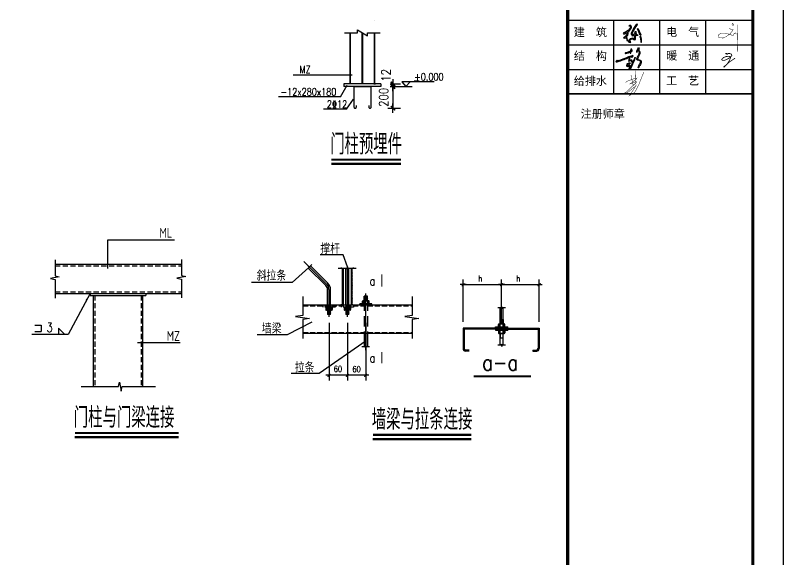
# Model space of a CAD drawing. Extents: x 69728788 to 150676229, y 15322671 to 43663798.
# Drawn here: x 75225913 to 75275784, y 20090026 to 20125385 of the extents above; entities that cross this region are included whole.
import ezdxf
from ezdxf.enums import TextEntityAlignment as Align

# ---------------------------------------------------------------- set-up
doc = ezdxf.new("R2010")
doc.units = 0
doc.header["$LTSCALE"] = 1000
doc.header["$MEASUREMENT"] = 0
for name, pattern in [('ACAD_ISO03W100', [30, 12, -18]), ('DASH', [0.35, 0.25, -0.1]), ('DASHDOT', [25.4, 12.7, -6.35, 0, -6.35]), ('DASHED', [0.75, 0.5, -0.25]), ('HIDDEN', [0.375, 0.25, -0.125])]:
    doc.linetypes.add(name, pattern=pattern)
doc.layers.get('0').update_dxf_attribs({"linetype": 'CONTINUOUS'})
doc.layers.get('DEFPOINTS').update_dxf_attribs({"linetype": 'CONTINUOUS'})
for name, color, linetype in [('03', 3, 'CONTINUOUS'), ('5图框', 7, 'CONTINUOUS'), ('AXIS', 3, 'CONTINUOUS'), ('DHX', 1, 'DASHDOT'), ('DIM', 3, 'CONTINUOUS'), ('L3', 3, 'CONTINUOUS'), ('OTHER', 7, 'CONTINUOUS'), ('PUB_DIM', 3, 'CONTINUOUS'), ('PUB_TEXT', 7, 'CONTINUOUS'), ('PUB_TITLE', 4, 'CONTINUOUS'), ('XUX', 3, 'DASHED'), ('一般文字', 6, 'CONTINUOUS'), ('卫浴', 7, 'CONTINUOUS'), ('图框', 253, 'CONTINUOUS'), ('线线', 150, 'CONTINUOUS')]:
    doc.layers.add(name, color=color, linetype=linetype)
doc.layers.add('图文说明基线', color=251, linetype='CONTINUOUS', lineweight=50)
doc.layers.add('系杆支撑', color=2, linetype='CONTINUOUS', lineweight=25)
doc.styles.add('_TXT', font='SIMPLEX.shx', dxfattribs={"width": 0.6})
doc.styles.add('DIM_FONT', font='SIMPLEX.shx', dxfattribs={"width": 0.8})
doc.styles.add('hztxt', font='romand_pkpm', dxfattribs={"bigfont": 'hztxt'})
doc.styles.add('ROMANS', font='romans.shx', dxfattribs={"width": 0.75, "height": 300, "bigfont": 'hztxt.shx'})
doc.styles.add('STYLE-黑体', font='simhei.ttf')
doc.styles.add('TSSD_Rein', font='atssdeng.shx', dxfattribs={"width": 0.7, "bigfont": 'atssdchn.shx'})
doc.styles.add('黑体', font='simhei.ttf', dxfattribs={"width": 0.6, "height": 4.3})
doc.dimstyles.new('DIMN$0', dxfattribs={"dimtxt": 300, "dimasz": 1, "dimexe": 250, "dimexo": 300, "dimgap": 150, "dimtad": 1, "dimdec": 0, "dimdsep": 46, "dimtxsty": 'DIM_FONT', "dimblk": '_DIMX', "dimcen": 2.5, "dimclrt": 7, "dimadec": 0, "dimazin": 0, "dimtfac": 1, "dimtdec": 0, "dimtix": 1, "dimtmove": 2, "dimatfit": 3, "dimldrblk": '_DIMX', "dimfxl": 1, "dimtolj": 1, "dimtzin": 0, "dimarcsym": 0})

# ---------------------------------------------------------------- blocks, each defined once
blk = doc.blocks.new('hui')
h = blk.add_hatch(color=256)
h.paths.add_polyline_path([(74395639, 22003696), (74395663, 22003679), (74395667, 22003630), (74395675, 22003538), (74395687, 22003513), (74395703, 22003522), (74395703, 22003553), (74395696, 22003618), (74395688, 22003678), (74395662, 22003699)])
h.paths.add_polyline_path([(74395556, 22003939), (74395591, 22003901), (74395638, 22003785), (74395686, 22003751), (74395675, 22003783), (74395650, 22003831), (74395625, 22003897), (74395602, 22003937), (74395573, 22003948)])
h.paths.add_polyline_path([(74395481, 22003829), (74395498, 22003834), (74395508, 22003812), (74395496, 22003801), (74395481, 22003804), (74395470, 22003788), (74395467, 22003777), (74395453, 22003764), (74395397, 22003741), (74395385, 22003735), (74395395, 22003724), (74395454, 22003735), (74395468, 22003732), (74395468, 22003710), (74395471, 22003632), (74395470, 22003616), (74395452, 22003634), (74395414, 22003649), (74395372, 22003644), (74395333, 22003630), (74395301, 22003600), (74395279, 22003568), (74395280, 22003545), (74395289, 22003520), (74395302, 22003520), (74395342, 22003514), (74395353, 22003535), (74395328, 22003535), (74395308, 22003543), (74395317, 22003574), (74395341, 22003607), (74395370, 22003626), (74395394, 22003629), (74395418, 22003630), (74395450, 22003612), (74395478, 22003596), (74395504, 22003607), (74395502, 22003629), (74395499, 22003699), (74395501, 22003735), (74395520, 22003744), (74395550, 22003738), (74395589, 22003750), (74395562, 22003760), (74395509, 22003762), (74395531, 22003787), (74395540, 22003818), (74395527, 22003851), (74395492, 22003859), (74395470, 22003849)])
h.paths.add_polyline_path([(74395563, 22004107), (74395522, 22004092), (74395462, 22003999), (74395380, 22003855), (74395359, 22003800), (74395361, 22003774), (74395398, 22003789), (74395416, 22003797), (74395406, 22003819), (74395405, 22003832), (74395516, 22004022), (74395555, 22004073), (74395569, 22004090)])
h.paths.add_polyline_path([(74395290, 22004049), (74395332, 22004041), (74395351, 22004021), (74395338, 22003992), (74395289, 22003924), (74395266, 22003894), (74395216, 22003866), (74395145, 22003832), (74395105, 22003816), (74395115, 22003796), (74395144, 22003796), (74395198, 22003823), (74395234, 22003823), (74395245, 22003810), (74395216, 22003757), (74395173, 22003698), (74395119, 22003663), (74395131, 22003645), (74395186, 22003664), (74395213, 22003652), (74395226, 22003593), (74395232, 22003560), (74395248, 22003564), (74395242, 22003584), (74395237, 22003640), (74395219, 22003670), (74395205, 22003683), (74395250, 22003752), (74395263, 22003791), (74395260, 22003828), (74395250, 22003841), (74395288, 22003870), (74395347, 22003943), (74395378, 22003987), (74395378, 22004020), (74395358, 22004059), (74395339, 22004063), (74395311, 22004060)])
h = blk.add_hatch(color=256)
h.paths.add_polyline_path([(74395012, 22002915), (74395058, 22002932), (74395139, 22002961), (74395181, 22002980), (74395231, 22002993), (74395260, 22003008), (74395294, 22003020), (74395316, 22003028), (74395354, 22003041), (74395372, 22003048), (74395382, 22003050), (74395384, 22003039), (74395379, 22003028), (74395388, 22003026), (74395394, 22003028), (74395410, 22003039), (74395419, 22003051), (74395428, 22003068), (74395420, 22003083), (74395401, 22003080), (74395359, 22003065), (74395281, 22003039), (74395185, 22003003), (74395125, 22002980), (74395037, 22002947), (74394986, 22002929), (74394979, 22002930), (74394954, 22002917), (74394937, 22002913), (74394933, 22002909), (74394913, 22002910), (74394911, 22002919), (74394907, 22002925), (74394897, 22002921), (74394891, 22002916), (74394874, 22002902), (74394871, 22002894), (74394874, 22002883), (74394883, 22002877), (74394906, 22002877), (74394969, 22002898)])
h.paths.add_polyline_path([(74395356, 22003211), (74395365, 22003215), (74395376, 22003218), (74395385, 22003224), (74395391, 22003228), (74395394, 22003234), (74395398, 22003240), (74395400, 22003252), (74395392, 22003262), (74395385, 22003259), (74395378, 22003251), (74395371, 22003246), (74395367, 22003254), (74395370, 22003259), (74395374, 22003267), (74395379, 22003276), (74395382, 22003284), (74395382, 22003291), (74395379, 22003296), (74395368, 22003298), (74395360, 22003297), (74395357, 22003293), (74395355, 22003285), (74395352, 22003278), (74395351, 22003267), (74395349, 22003259), (74395345, 22003245), (74395344, 22003235), (74395338, 22003227), (74395330, 22003224), (74395317, 22003215), (74395288, 22003203), (74395262, 22003194), (74395247, 22003187), (74395231, 22003180), (74395205, 22003174), (74395175, 22003172), (74395164, 22003168), (74395165, 22003156), (74395184, 22003154), (74395220, 22003159), (74395250, 22003169), (74395279, 22003178), (74395297, 22003188), (74395315, 22003195), (74395324, 22003199), (74395328, 22003195), (74395327, 22003185), (74395329, 22003174), (74395334, 22003165), (74395340, 22003164), (74395348, 22003168), (74395351, 22003175), (74395351, 22003189), (74395351, 22003202)])
h.paths.add_polyline_path([(74395305, 22002934), (74395305, 22002947), (74395304, 22002965), (74395312, 22002976), (74395325, 22002989), (74395323, 22002998), (74395307, 22003001), (74395296, 22002991), (74395289, 22002972), (74395284, 22002956), (74395285, 22002931), (74395284, 22002917), (74395282, 22002907), (74395289, 22002902), (74395299, 22002902), (74395310, 22002911), (74395319, 22002921), (74395335, 22002924), (74395356, 22002925), (74395364, 22002923), (74395373, 22002918), (74395377, 22002906), (74395374, 22002893), (74395377, 22002881), (74395384, 22002880), (74395392, 22002885), (74395395, 22002906), (74395390, 22002930), (74395376, 22002939), (74395350, 22002938), (74395319, 22002937)], flags=17)
h.paths.add_polyline_path([(74395295, 22002826), (74395305, 22002829), (74395328, 22002831), (74395328, 22002843), (74395318, 22002846), (74395300, 22002846), (74395292, 22002843), (74395279, 22002837), (74395268, 22002833), (74395264, 22002824), (74395268, 22002811), (74395274, 22002804), (74395284, 22002805), (74395286, 22002813)], flags=17)
h.paths.add_polyline_path([(74395250, 22002762), (74395256, 22002779), (74395256, 22002802), (74395253, 22002818), (74395241, 22002822), (74395234, 22002814), (74395231, 22002796), (74395226, 22002774), (74395226, 22002752), (74395234, 22002731), (74395239, 22002724), (74395256, 22002726), (74395269, 22002731), (74395279, 22002745), (74395289, 22002752), (74395296, 22002758), (74395305, 22002765), (74395316, 22002755), (74395314, 22002732), (74395308, 22002716), (74395306, 22002689), (74395301, 22002663), (74395296, 22002647), (74395301, 22002634), (74395315, 22002633), (74395329, 22002645), (74395353, 22002674), (74395378, 22002731), (74395411, 22002803), (74395457, 22002909), (74395486, 22002992), (74395491, 22003038), (74395469, 22002973), (74395432, 22002897), (74395407, 22002847), (74395373, 22002766), (74395356, 22002737), (74395334, 22002691), (74395321, 22002670), (74395322, 22002689), (74395327, 22002719), (74395333, 22002740), (74395331, 22002756), (74395323, 22002774), (74395312, 22002781), (74395300, 22002779), (74395283, 22002767), (74395274, 22002755), (74395263, 22002741), (74395251, 22002744)])
blk.add_hatch(color=256).paths.add_polyline_path([(74395578, 22002959), (74395570, 22002975), (74395575, 22002994), (74395585, 22003020), (74395598, 22003054), (74395616, 22003080), (74395642, 22003142), (74395647, 22003165), (74395647, 22003186), (74395646, 22003207), (74395638, 22003229), (74395619, 22003245), (74395616, 22003256), (74395613, 22003279), (74395612, 22003294), (74395614, 22003308), (74395619, 22003333), (74395611, 22003335), (74395599, 22003333), (74395584, 22003303), (74395570, 22003287), (74395558, 22003264), (74395550, 22003230), (74395542, 22003206), (74395542, 22003194), (74395549, 22003187), (74395550, 22003197), (74395561, 22003224), (74395568, 22003241), (74395578, 22003261), (74395584, 22003264), (74395590, 22003258), (74395604, 22003235), (74395613, 22003222), (74395627, 22003210), (74395631, 22003185), (74395624, 22003169), (74395619, 22003122), (74395588, 22003070), (74395569, 22003032), (74395547, 22002991), (74395550, 22002954), (74395556, 22002946), (74395567, 22002932), (74395615, 22002923), (74395644, 22002922), (74395657, 22002912), (74395663, 22002895), (74395661, 22002856), (74395653, 22002833), (74395645, 22002817), (74395633, 22002801), (74395612, 22002759), (74395607, 22002727), (74395583, 22002709), (74395586, 22002694), (74395593, 22002684), (74395601, 22002684), (74395609, 22002698), (74395627, 22002736), (74395643, 22002763), (74395666, 22002798), (74395680, 22002821), (74395687, 22002858), (74395687, 22002893), (74395669, 22002924), (74395655, 22002933), (74395625, 22002941), (74395610, 22002942), (74395589, 22002953)])
for points in [[(74395290, 22004049), (74395332, 22004041), (74395351, 22004021), (74395338, 22003992), (74395289, 22003924), (74395266, 22003894), (74395216, 22003866), (74395145, 22003832), (74395105, 22003816), (74395115, 22003796), (74395144, 22003796), (74395198, 22003823), (74395234, 22003823), (74395245, 22003810), (74395216, 22003757), (74395173, 22003698), (74395119, 22003663), (74395131, 22003645), (74395186, 22003664), (74395213, 22003652), (74395226, 22003593), (74395232, 22003560), (74395248, 22003564), (74395242, 22003584), (74395237, 22003640), (74395219, 22003670), (74395205, 22003683), (74395250, 22003752), (74395263, 22003791), (74395260, 22003828), (74395250, 22003841), (74395288, 22003870), (74395347, 22003943), (74395378, 22003987), (74395378, 22004020), (74395358, 22004059), (74395339, 22004063), (74395311, 22004060), (74395290, 22004049)], [(74395563, 22004107), (74395522, 22004092), (74395462, 22003999), (74395380, 22003855), (74395359, 22003800), (74395361, 22003774), (74395398, 22003789), (74395416, 22003797), (74395406, 22003819), (74395405, 22003832), (74395516, 22004022), (74395555, 22004073), (74395569, 22004090), (74395563, 22004107)], [(74395556, 22003939), (74395591, 22003901), (74395638, 22003785), (74395686, 22003751), (74395675, 22003783), (74395650, 22003831), (74395625, 22003897), (74395602, 22003937), (74395573, 22003948), (74395556, 22003939)], [(74395481, 22003829), (74395498, 22003834), (74395498, 22003834), (74395508, 22003812), (74395496, 22003801), (74395481, 22003804), (74395470, 22003788), (74395467, 22003777), (74395453, 22003764), (74395397, 22003741), (74395385, 22003735), (74395395, 22003724), (74395395, 22003724), (74395454, 22003735), (74395468, 22003732), (74395468, 22003710), (74395471, 22003632), (74395470, 22003616), (74395452, 22003634), (74395414, 22003649), (74395372, 22003644), (74395333, 22003630), (74395301, 22003600), (74395279, 22003568), (74395280, 22003545), (74395289, 22003520), (74395302, 22003520), (74395342, 22003514), (74395353, 22003535), (74395328, 22003535), (74395308, 22003543), (74395317, 22003574), (74395341, 22003607), (74395370, 22003626), (74395394, 22003629), (74395418, 22003630), (74395450, 22003612), (74395478, 22003596), (74395504, 22003607), (74395502, 22003629), (74395499, 22003699), (74395501, 22003735), (74395520, 22003744), (74395550, 22003738), (74395589, 22003750), (74395562, 22003760), (74395509, 22003762), (74395531, 22003787), (74395540, 22003818), (74395527, 22003851), (74395492, 22003859), (74395470, 22003849), (74395481, 22003829)], [(74395639, 22003696), (74395663, 22003679), (74395667, 22003630), (74395675, 22003538), (74395687, 22003513), (74395703, 22003522), (74395703, 22003553), (74395696, 22003618), (74395688, 22003678), (74395662, 22003699), (74395639, 22003696)], [(74395295, 22002826), (74395286, 22002813), (74395284, 22002805), (74395274, 22002804), (74395268, 22002811), (74395264, 22002824), (74395268, 22002833), (74395279, 22002837), (74395292, 22002843), (74395300, 22002846), (74395318, 22002846), (74395328, 22002843), (74395328, 22002831), (74395305, 22002829), (74395295, 22002826), (74395295, 22002826)]]:
    blk.add_lwpolyline(points)
for points, const_width in [([(74398542, 22003974), (74398618, 22003927), (74398667, 22003935), (74398676, 22003927), (74398633, 22003865), (74398581, 22003802), (74398532, 22003759), (74398440, 22003697), (74398345, 22003654), (74398209, 22003666), (74398203, 22003758), (74398264, 22003797), (74398395, 22003803), (74398518, 22003785), (74398623, 22003750), (74398679, 22003736), (74398699, 22003792), (74398709, 22003806), (74398751, 22003820), (74398778, 22003781)], 14), ([(74398644, 22004139), (74398678, 22004107), (74398693, 22004078), (74398669, 22004068), (74398643, 22004073), (74398637, 22004104), (74398649, 22004127)], 14), ([(74398822, 22004085), (74398829, 22004018), (74398823, 22003881), (74398821, 22003784), (74398818, 22003552), (74398815, 22003492), (74398816, 22003407), (74398823, 22003303), (74398823, 22003243), (74398819, 22003260), (74398818, 22003379), (74398825, 22003448)], 14), ([(74398496, 22003117), (74398436, 22003143), (74398437, 22003156), (74398468, 22003156), (74398570, 22003151), (74398618, 22003128), (74398632, 22003090), (74398603, 22003050), (74398536, 22002999), (74398450, 22002952), (74398388, 22002929), (74398329, 22002931), (74398300, 22002948), (74398313, 22002978), (74398370, 22003024), (74398445, 22003052), (74398529, 22003061), (74398577, 22003047), (74398591, 22003019), (74398580, 22002987), (74398549, 22002923), (74398510, 22002851), (74398446, 22002783), (74398401, 22002724), (74398380, 22002705), (74398373, 22002728), (74398446, 22002777), (74398526, 22002859), (74398692, 22002971), (74398739, 22003000)], 26), ([(74395177, 22002211), (74395252, 22002256), (74395400, 22002316), (74395549, 22002354), (74395521, 22002307), (74395331, 22002170), (74395400, 22002193), (74395523, 22002242), (74395540, 22002216), (74395409, 22002099), (74395238, 22001926), (74395115, 22001846), (74395252, 22001886), (74395427, 22002030), (74395514, 22002106), (74395426, 22001957), (74395306, 22001784), (74395482, 22001891), (74395613, 22002140), (74395703, 22002377), (74395777, 22002547)], 14), ([(74395356, 22002457), (74395414, 22002170), (74395431, 22002116), (74395443, 22002098)], 14), ([(74395495, 22002590), (74395498, 22002403), (74395494, 22002251), (74395492, 22002177), (74395482, 22002133)], 14)]:
    blk.add_lwpolyline(points, dxfattribs=dict(const_width=const_width))
for points in [[(74395231, 22003180), (74395205, 22003174), (74395175, 22003172), (74395164, 22003168), (74395165, 22003156), (74395184, 22003154), (74395220, 22003159), (74395250, 22003169), (74395279, 22003178), (74395297, 22003188), (74395315, 22003195), (74395324, 22003199), (74395324, 22003199), (74395328, 22003195), (74395327, 22003185), (74395329, 22003174), (74395334, 22003165), (74395340, 22003164), (74395348, 22003168), (74395351, 22003175), (74395351, 22003189), (74395351, 22003202), (74395356, 22003211), (74395365, 22003215), (74395376, 22003218), (74395385, 22003224), (74395391, 22003228), (74395394, 22003234), (74395398, 22003240), (74395400, 22003252), (74395392, 22003262), (74395385, 22003259), (74395378, 22003251), (74395371, 22003246), (74395371, 22003246), (74395371, 22003246), (74395367, 22003254), (74395370, 22003259), (74395374, 22003267), (74395379, 22003276), (74395382, 22003284), (74395382, 22003291), (74395379, 22003296), (74395368, 22003298), (74395360, 22003297), (74395357, 22003293), (74395355, 22003285), (74395352, 22003278), (74395351, 22003267), (74395349, 22003259), (74395345, 22003245), (74395344, 22003235), (74395338, 22003227), (74395330, 22003224), (74395317, 22003215), (74395288, 22003203), (74395262, 22003194), (74395247, 22003187), (74395231, 22003180)], [(74395578, 22003261), (74395568, 22003241), (74395561, 22003224), (74395550, 22003197), (74395549, 22003187), (74395542, 22003194), (74395542, 22003206), (74395550, 22003230), (74395558, 22003264), (74395570, 22003287), (74395584, 22003303), (74395599, 22003333), (74395611, 22003335), (74395619, 22003333), (74395614, 22003308), (74395612, 22003294), (74395613, 22003279), (74395616, 22003256), (74395619, 22003245), (74395638, 22003229), (74395646, 22003207), (74395647, 22003186), (74395647, 22003165), (74395642, 22003142), (74395616, 22003080), (74395598, 22003054), (74395585, 22003020), (74395575, 22002994), (74395570, 22002975), (74395578, 22002959), (74395589, 22002953), (74395610, 22002942), (74395625, 22002941), (74395655, 22002933), (74395669, 22002924), (74395687, 22002893), (74395687, 22002858), (74395680, 22002821), (74395666, 22002798), (74395643, 22002763), (74395627, 22002736), (74395609, 22002698), (74395601, 22002684), (74395593, 22002684), (74395586, 22002694), (74395583, 22002709), (74395607, 22002727), (74395612, 22002759), (74395633, 22002801), (74395645, 22002817), (74395653, 22002833), (74395661, 22002856), (74395663, 22002895), (74395657, 22002912), (74395644, 22002922), (74395615, 22002923), (74395567, 22002932), (74395556, 22002946), (74395550, 22002954), (74395547, 22002991), (74395569, 22003032), (74395588, 22003070), (74395619, 22003122), (74395624, 22003169), (74395631, 22003185), (74395627, 22003210), (74395613, 22003222), (74395604, 22003235), (74395590, 22003258), (74395584, 22003264), (74395578, 22003261)], [(74394979, 22002930), (74394954, 22002917), (74394937, 22002913), (74394933, 22002909), (74394913, 22002910), (74394911, 22002919), (74394907, 22002925), (74394897, 22002921), (74394891, 22002916), (74394874, 22002902), (74394871, 22002894), (74394874, 22002883), (74394883, 22002877), (74394906, 22002877), (74394969, 22002898), (74395012, 22002915), (74395058, 22002932), (74395139, 22002961), (74395181, 22002980), (74395231, 22002993), (74395260, 22003008), (74395294, 22003020), (74395316, 22003028), (74395354, 22003041), (74395372, 22003048), (74395382, 22003050), (74395384, 22003039), (74395379, 22003028), (74395388, 22003026), (74395394, 22003028), (74395410, 22003039), (74395419, 22003051), (74395428, 22003068), (74395420, 22003083), (74395401, 22003080), (74395359, 22003065), (74395281, 22003039), (74395185, 22003003), (74395125, 22002980), (74395037, 22002947), (74394986, 22002929), (74394979, 22002930)], [(74395226, 22002752), (74395226, 22002774), (74395231, 22002796), (74395234, 22002814), (74395241, 22002822), (74395253, 22002818), (74395256, 22002802), (74395256, 22002779), (74395250, 22002762), (74395251, 22002744), (74395263, 22002741), (74395274, 22002755), (74395283, 22002767), (74395300, 22002779), (74395312, 22002781), (74395323, 22002774), (74395331, 22002756), (74395333, 22002740), (74395327, 22002719), (74395322, 22002689), (74395321, 22002670), (74395334, 22002691), (74395356, 22002737), (74395373, 22002766), (74395407, 22002847), (74395432, 22002897), (74395469, 22002973), (74395491, 22003038), (74395486, 22002992), (74395457, 22002909), (74395411, 22002803), (74395378, 22002731), (74395353, 22002674), (74395329, 22002645), (74395315, 22002633), (74395301, 22002634), (74395296, 22002647), (74395301, 22002663), (74395306, 22002689), (74395308, 22002716), (74395314, 22002732), (74395314, 22002732), (74395316, 22002755), (74395305, 22002765), (74395296, 22002758), (74395289, 22002752), (74395279, 22002745), (74395269, 22002731), (74395256, 22002726), (74395239, 22002724), (74395234, 22002731), (74395226, 22002752)], [(74395305, 22002947), (74395304, 22002965), (74395312, 22002976), (74395325, 22002989), (74395323, 22002998), (74395307, 22003001), (74395296, 22002991), (74395289, 22002972), (74395284, 22002956), (74395285, 22002931), (74395284, 22002917), (74395282, 22002907), (74395289, 22002902), (74395299, 22002902), (74395310, 22002911), (74395319, 22002921), (74395335, 22002924), (74395356, 22002925), (74395364, 22002923), (74395373, 22002918), (74395377, 22002906), (74395374, 22002893), (74395377, 22002881), (74395384, 22002880), (74395392, 22002885), (74395395, 22002906), (74395390, 22002930), (74395376, 22002939), (74395350, 22002938), (74395319, 22002937), (74395305, 22002934), (74395305, 22002947)]]:
    blk.add_lwpolyline(points, close=True)
blk = doc.blocks.new('_DIMX')
blk.add_line((-150, 0), (150, 0))
at = {"const_width": 50}
blk.add_lwpolyline([(-70, -70), (70, 70)], dxfattribs=at)
blk = doc.blocks.new('*D148')
at = {"layer": 'AXIS', "color": 3, "lineweight": -2}
for p, q in [((73073402, 21414636, 0), (73073910, 21414636, 0)), ((73073402, 21414510, 0), (73073910, 21414510, 0)), ((73073535, 21414638, 0), (73073535, 21414639, 0)), ((73073535, 21414636, 0), (73073535, 21414510, 0)), ((73073535, 21414509, 0), (73073535, 21414507, 0))]:
    blk.add_line(p, q, dxfattribs=at)
at = {"layer": 'DEFPOINTS', "color": 0}
for p in [(73072952, 21414636, 0), (73072952, 21414510, 0), (73073535, 21414510, 0)]:
    blk.add_point(p, dxfattribs=at)
at = {"layer": 'AXIS', "color": 3, "lineweight": -2, "xscale": 1.5, "yscale": 1.5, "zscale": 1.5}
for p, rotation in [((73073535, 21414636, 0), 270), ((73073535, 21414510, 0), 90)]:
    blk.add_blockref('_DIMX', p, dxfattribs=dict(at, rotation=rotation))
at = {"layer": 'AXIS', "color": 7, "insert": (73073200, 21415053, 0), "char_height": 450, "attachment_point": 5, "rotation": 90, "style": 'DIM_FONT'}
blk.add_mtext('\\A1;12', dxfattribs=at)
blk = doc.blocks.new('*D149')
at = {"layer": 'AXIS', "color": 3, "lineweight": -2}
for p, q in [((73073402, 21414510, 0), (73073910, 21414510, 0)), ((73073535, 21414512, 0), (73073535, 21414513, 0)), ((73073535, 21414510, 0), (73073535, 21413455, 0)), ((73073286, 21413455, 0), (73073910, 21413455, 0)), ((73073535, 21413453, 0), (73073535, 21413452, 0))]:
    blk.add_line(p, q, dxfattribs=at)
at = {"layer": 'DEFPOINTS', "color": 0}
for p in [(73072952, 21414510, 0), (73072836, 21413455, 0), (73073535, 21413455, 0)]:
    blk.add_point(p, dxfattribs=at)
at = {"layer": 'AXIS', "color": 3, "lineweight": -2, "xscale": 1.5, "yscale": 1.5, "zscale": 1.5}
for p, rotation in [((73073535, 21414510, 0), 270), ((73073535, 21413455, 0), 90)]:
    blk.add_blockref('_DIMX', p, dxfattribs=dict(at, rotation=rotation))
at = {"layer": 'AXIS', "color": 7, "insert": (73073085, 21413982, 0), "char_height": 450, "attachment_point": 5, "rotation": 90, "style": 'DIM_FONT'}
blk.add_mtext('\\A1;200', dxfattribs=at)
blk = doc.blocks.new('*X76')
at = {"color": 0}
for p, q in [((20847, 8048), (20858, 8059)), ((20849, 8033), (20878, 8062)), ((20851, 8017), (20898, 8064)), ((20861, 8009), (20918, 8066)), ((20881, 8012), (20920, 8050)), ((20901, 8014), (20922, 8035)), ((20921, 8017), (20924, 8019))]:
    blk.add_line(p, q, dxfattribs=at)
blk = doc.blocks.new('*X75')
at = {"color": 0}
for p, q in [((20622, 8017), (20636, 8031)), ((20624, 8002), (20656, 8034)), ((20626, 7986), (20676, 8036)), ((20639, 7981), (20692, 8035)), ((20659, 7984), (20694, 8020)), ((20679, 7986), (20696, 8004))]:
    blk.add_line(p, q, dxfattribs=at)
blk = doc.blocks.new('*X77')
at = {"color": 0}
for p, q in [((22073, 7790), (22086, 7802)), ((22085, 7787), (22100, 7802)), ((22099, 7787), (22114, 7802)), ((22113, 7787), (22128, 7802)), ((22127, 7787), (22142, 7802)), ((22142, 7787), (22157, 7802)), ((22156, 7787), (22171, 7802)), ((22170, 7787), (22185, 7802)), ((22184, 7787), (22199, 7802)), ((22198, 7787), (22213, 7802)), ((22212, 7787), (22227, 7802)), ((22226, 7787), (22241, 7802)), ((22241, 7787), (22256, 7802)), ((22255, 7787), (22270, 7802)), ((22269, 7787), (22284, 7802)), ((22283, 7787), (22298, 7802)), ((22297, 7787), (22312, 7802)), ((22311, 7787), (22326, 7802)), ((22325, 7787), (22340, 7802)), ((22340, 7787), (22355, 7802)), ((22354, 7787), (22369, 7802)), ((22368, 7787), (22383, 7802)), ((22382, 7787), (22397, 7802)), ((22396, 7787), (22411, 7802)), ((22410, 7787), (22425, 7802)), ((22424, 7787), (22439, 7802)), ((22439, 7787), (22454, 7802)), ((22453, 7787), (22468, 7802)), ((22467, 7787), (22482, 7802)), ((22481, 7787), (22496, 7802)), ((22495, 7787), (22510, 7802)), ((22509, 7787), (22524, 7802)), ((22523, 7787), (22538, 7802)), ((22538, 7787), (22553, 7802)), ((22552, 7787), (22567, 7802)), ((22566, 7787), (22581, 7802)), ((22580, 7787), (22595, 7802)), ((22594, 7787), (22609, 7802)), ((22608, 7787), (22623, 7802)), ((22622, 7787), (22626, 7791))]:
    blk.add_line(p, q, dxfattribs=at)
blk = doc.blocks.new('*X78')
at = {"color": 0}
for p, q in [((20622, 8017), (20636, 8031)), ((20624, 8002), (20656, 8034)), ((20626, 7986), (20676, 8036)), ((20639, 7981), (20692, 8035)), ((20659, 7984), (20694, 8020)), ((20679, 7986), (20696, 8004))]:
    blk.add_line(p, q, dxfattribs=at)
blk = doc.blocks.new('12563')
for p, q in [((73071108.7, 21406314.2), (73069987.5, 21406314.2)), ((73071320, 21405722.1), (73071108.7, 21406314.2)), ((73063180, 21402022.6), (73061102.3, 21402022.6))]:
    blk.add_line(p, q)
at = {"const_width": 99.5}
blk.add_lwpolyline([(73077466.4, 21400393.3), (73080265.3, 21400393.3)], dxfattribs=at)
at = {"layer": '03'}
for p, q in [((73059654.3, 21407037.1), (73062909.6, 21407037.1)), ((73059654.3, 21405647.9), (73059654.3, 21407037.1)), ((73057089.4, 21406071), (73057089.4, 21405286.6)), ((73057089.4, 21405858.8), (73063244.1, 21405858.8)), ((73063244.1, 21406085), (73063244.1, 21405300.6)), ((73057292.6, 21405236.1), (73056863.7, 21405148.8)), ((73056863.7, 21405148.8), (73057089.4, 21405106)), ((73057089.4, 21405286.6), (73057292.6, 21405236.1)), ((73057089.4, 21405106), (73057089.4, 21404203.2)), ((73063447.3, 21405250), (73063018.4, 21405162.8)), ((73063018.4, 21405162.8), (73063244.1, 21405120)), ((73063244.1, 21405300.6), (73063447.3, 21405250)), ((73063244.1, 21405120), (73063244.1, 21404217.1)), ((73057089.4, 21404419.9), (73063244.1, 21404419.9)), ((73058803.8, 21404419.9), (73057726.8, 21402433.4)), ((73058791.9, 21404419.9), (73058791.9, 21404329.6)), ((73058791.9, 21404329.6), (73061500.8, 21404329.6)), ((73058942.4, 21404329.6), (73058942.4, 21399894.7)), ((73061350.3, 21404329.6), (73061350.3, 21399894.7)), ((73061500.8, 21404419.9), (73061500.8, 21404329.6)), ((73056109, 21402878.8), (73056410, 21402878.8)), ((73056410, 21402878.8), (73056410, 21402577.8)), ((73057726.8, 21402433.4), (73055960, 21402433.4)), ((73056109, 21402577.8), (73056410, 21402577.8)), ((73057260.5, 21402734.3), (73057260.5, 21402433.4)), ((73057561.5, 21402433.4), (73057260.5, 21402734.3)), ((73058352.2, 21399894.7), (73060175, 21399894.7)), ((73060175, 21399894.7), (73060225.5, 21400097.8)), ((73060225.5, 21400097.8), (73060312.8, 21399668.9)), ((73060312.8, 21399668.9), (73060355.6, 21399894.7)), ((73060355.6, 21399894.7), (73061982.2, 21399894.7))]:
    blk.add_line(p, q, dxfattribs=at)
at = {"layer": '03', "linetype": 'HIDDEN'}
for p, q in [((73057089.4, 21405768.5), (73063244.1, 21405768.5)), ((73057089.4, 21404510.2), (73063244.1, 21404510.2)), ((73059017.7, 21404329.6), (73059017.7, 21399894.7)), ((73061275.1, 21404329.6), (73061275.1, 21399894.7))]:
    blk.add_line(p, q, dxfattribs=at)
at = {"layer": '03'}
blk.add_lwpolyline([(73058803.8, 21404419.9, 0, 90.3, 0), (73058607.2, 21404081.3, 90.3, 90.3, 0)], format="xyseb", dxfattribs=at)
blk.add_lwpolyline([(73058803.8, 21404419.9, 0, 90.3, 0), (73058607.2, 21404081.3, 90.3, 90.3, 0)], format="xyseb", dxfattribs=at)
at = {"layer": 'AXIS', "color": 3}
blk.add_line((73072656.6, 21417723.6, 0), (73072658.1, 21417723.6, 0), dxfattribs=at)
at = {"layer": 'DHX'}
for p, q in [((73070314.7, 21404869.5), (73069205.7, 21405977.6)), ((73071320, 21403293.8), (73071320, 21405722.1)), ((73070424.2, 21403293.8), (73070424.2, 21404605.5)), ((73072215.8, 21401661.9), (73072215.8, 21404418.4))]:
    blk.add_line(p, q, dxfattribs=at)
blk.add_arc((73070050.9, 21404605.5), 373.2, 0, 45.02515, dxfattribs=at)
at = {"layer": 'DIM'}
for p, q in [((73069477.9, 21405729.5), (73069592.8, 21405844.5)), ((73070367.5, 21404922.3), (73069518.7, 21405770.4)), ((73069442.6, 21405691.5), (73068628.8, 21404953.3)), ((73070262, 21404816.7), (73069413.2, 21405664.8)), ((73069492.8, 21405670.3), (73069431.2, 21405763.5)), ((73069431.2, 21405763.5), (73069477.9, 21405729.5)), ((73069492.8, 21405670.3), (73069442.6, 21405691.5)), ((73070866.8, 21405659.3), (73071298.3, 21405659.3)), ((73071051.2, 21405659.3), (73071006.4, 21405659.3)), ((73071081.1, 21403864.4), (73071081.1, 21405659.3)), ((73071125.9, 21403864.4), (73071125.9, 21405659.3)), ((73071245.3, 21403864.4), (73071245.3, 21405659.3)), ((73071298.3, 21405659.3), (73071305.5, 21405606.9)), ((73071305.5, 21405606.9), (73071327.9, 21405716.3)), ((73071327.9, 21405716.3), (73071336.8, 21405659.3)), ((73071336.8, 21405659.3), (73071745.3, 21405659.3)), ((73071394.6, 21403864.4), (73071394.6, 21405659.3)), ((73071514.1, 21403864.4), (73071514.1, 21405659.3)), ((73071558.8, 21403864.4), (73071558.8, 21405659.3)), ((73071633.5, 21405659.3), (73071588.7, 21405659.3)), ((73068628.8, 21404953.3), (73066655.4, 21404953.3)), ((73069151.6, 21404276.4), (73069151.6, 21403355.5)), ((73070349.5, 21403864.4), (73070349.5, 21404605.5)), ((73070498.8, 21403864.4), (73070498.8, 21404605.5)), ((73072290.4, 21404289.9), (73072141.1, 21404289.9)), ((73072141.1, 21404073.4), (73072141.1, 21404289.9)), ((73072141.1, 21404289.9), (73072141.1, 21404073.4)), ((73072290.4, 21404073.4), (73072290.4, 21404289.9)), ((73074476.3, 21404276.4), (73074476.3, 21403355.5)), ((73072514.4, 21403924.1), (73071917.2, 21403924.1)), ((73071917.2, 21403864.4), (73071917.2, 21403924.1)), ((73072057.5, 21403924.1), (73072057.5, 21404043.6)), ((73072344.1, 21404073.4), (73072087.4, 21404073.4)), ((73072124.4, 21403924.1), (73072124.4, 21404073.4)), ((73072141.1, 21404073.4), (73072290.4, 21404073.4)), ((73072307.1, 21403924.1), (73072307.1, 21404073.4)), ((73072374, 21403924.1), (73072374, 21404043.6)), ((73072514.4, 21403864.4), (73072514.4, 21403924.1)), ((73069151.6, 21403864.4), (73074476.3, 21403864.4)), ((73071051.2, 21403864.4), (73071006.4, 21403864.4)), ((73078810.3, 21403727.4), (73078647.8, 21403727.4)), ((73078752.6, 21402945.4), (73078752.6, 21403727.4)), ((73078819.3, 21403784.4), (73078810.3, 21403727.4)), ((73078841.7, 21403675), (73078819.3, 21403784.4)), ((73078848.9, 21403727.4), (73078841.7, 21403675)), ((73079023.7, 21403727.4), (73078848.9, 21403727.4)), ((73078901.9, 21402945.4), (73078901.9, 21403727.4)), ((73069151.6, 21403355.5), (73068786.7, 21403296.6)), ((73068786.7, 21403296.6), (73069469.8, 21403209.2)), ((73069469.8, 21403209.2), (73069151.6, 21403154.1)), ((73069151.6, 21403154.1), (73069151.6, 21402224.8)), ((73074476.3, 21403355.5), (73074111.4, 21403296.6)), ((73074111.4, 21403296.6), (73074794.5, 21403209.2)), ((73074794.5, 21403209.2), (73074476.3, 21403154.1)), ((73074476.3, 21403154.1), (73074476.3, 21402224.8)), ((73078752.6, 21402945.4), (73078752.6, 21403161.9)), ((73078752.6, 21403161.9), (73078901.9, 21403161.9)), ((73078901.9, 21403161.9), (73078901.9, 21402945.4)), ((73069594.8, 21403020.4), (73068393.4, 21402411.8)), ((73078528.6, 21402796.1), (73079125.8, 21402796.1)), ((73078528.6, 21402736.4), (73078528.6, 21402796.1)), ((73078669, 21402796.1), (73078669, 21402915.6)), ((73078698.9, 21402945.4), (73078955.6, 21402945.4)), ((73078735.8, 21402796.1), (73078735.8, 21402945.4)), ((73078901.9, 21402945.4), (73078752.6, 21402945.4)), ((73078918.6, 21402796.1), (73078918.6, 21402945.4)), ((73078985.4, 21402796.1), (73078985.4, 21402915.6)), ((73079125.8, 21402736.4), (73079125.8, 21402796.1)), ((73068393.4, 21402411.8), (73066924.4, 21402411.8)), ((73069151.6, 21402490.9), (73074476.3, 21402490.9)), ((73072141.1, 21402490.9), (73072141.1, 21401844)), ((73072290.4, 21402490.9), (73072290.4, 21401844)), ((73076952.8, 21402736.4), (73076952.8, 21401736.1)), ((73078803.4, 21402736.4), (73076952.8, 21402736.4)), ((73076997.6, 21402691.6), (73076997.6, 21401751)), ((73078803.4, 21402691.6), (73076997.6, 21402691.6)), ((73078528.6, 21402691.6), (73078528.6, 21402631.9)), ((73078528.6, 21402631.9), (73079125.8, 21402631.9)), ((73078669, 21402631.9), (73078669, 21402512.5)), ((73078698.9, 21402482.6), (73078955.6, 21402482.6)), ((73078735.8, 21402631.9), (73078735.8, 21402482.6)), ((73078901.9, 21402482.6), (73078752.6, 21402482.6)), ((73078752.6, 21402482.6), (73078752.6, 21402266.1)), ((73078752.6, 21401898.3), (73078752.6, 21402482.6)), ((73078803.4, 21402736.4), (73080654.1, 21402736.4)), ((73078803.4, 21402691.6), (73080609.3, 21402691.6)), ((73078901.9, 21402266.1), (73078901.9, 21402482.6)), ((73078901.9, 21401898.3), (73078901.9, 21402482.6)), ((73078918.6, 21402631.9), (73078918.6, 21402482.6)), ((73078985.4, 21402631.9), (73078985.4, 21402512.5)), ((73079125.8, 21402691.6), (73079125.8, 21402631.9)), ((73080609.3, 21402691.6), (73080609.3, 21401751)), ((73080654.1, 21402736.4), (73080654.1, 21401736.1)), ((73072226.9, 21402124.8), (73069939.4, 21400519)), ((73078752.6, 21402266.1), (73078901.9, 21402266.1)), ((73072019.3, 21401844), (73072194.1, 21401844)), ((73072194.1, 21401844), (73072201.2, 21401791.6)), ((73072201.2, 21401791.6), (73072223.7, 21401901)), ((73072223.7, 21401901), (73072232.6, 21401844)), ((73072232.6, 21401844), (73072395.2, 21401844)), ((73077251.4, 21401661.5), (73077087.2, 21401661.5)), ((73078810.3, 21401898.3), (73078647.8, 21401898.3)), ((73078819.3, 21401955.3), (73078810.3, 21401898.3)), ((73078841.7, 21401845.9), (73078819.3, 21401955.3)), ((73078848.9, 21401898.3), (73078841.7, 21401845.9)), ((73079023.7, 21401898.3), (73078848.9, 21401898.3)), ((73080355.5, 21401661.5), (73080519.7, 21401661.5)), ((73080355.5, 21401661.5), (73080355.5, 21401616.7)), ((73077251.4, 21401616.7), (73077072.2, 21401616.7)), ((73080355.5, 21401616.7), (73080534.6, 21401616.7)), ((73069939.4, 21400519), (73068584, 21400519))]:
    blk.add_line(p, q, dxfattribs=at)
for centre, radius, start, end in [((73070050.9, 21404605.5), 298.6, 0, 45.02515), ((73070050.9, 21404605.5), 447.9, 0, 45.02515), ((73072087.4, 21404043.6), 29.9, 90, 180), ((73072344.1, 21404043.6), 29.9, 0, 90), ((73072344.1, 21404043.6), 29.9, 0, 90), ((73078698.9, 21402915.6), 29.9, 90, 180), ((73078698.9, 21402915.6), 29.9, 90, 180), ((73078955.6, 21402915.6), 29.9, 0, 90), ((73078698.9, 21402512.5), 29.9, 180, 270), ((73078698.9, 21402512.5), 29.9, 180, 270), ((73078955.6, 21402512.5), 29.9, 270, 0), ((73077072.2, 21401736.1), 119.4, 180, 270), ((73077087.2, 21401751), 89.6, 180, 270), ((73080519.7, 21401751), 89.6, 270, 0), ((73080534.6, 21401736.1), 119.4, 270, 0)]:
    blk.add_arc(centre, radius, start, end, dxfattribs=at)
at = {"layer": 'PUB_DIM', "color": 6, "linetype": 'Continuous'}
blk.add_line((73074571.1, 21414789.9, 0), (73074811.4, 21414789.9, 0), dxfattribs=at)
at = {"layer": 'PUB_DIM'}
for p, q in [((73076952.8, 21403036.4), (73076952.8, 21405104.9)), ((73078827.2, 21403036.4), (73078827.2, 21405104.9)), ((73078827.2, 21403036.4), (73078827.2, 21405104.9)), ((73080654.1, 21403036.4), (73080654.1, 21405104.9)), ((73076953.8, 21404854.9), (73078826.2, 21404854.9)), ((73078828.2, 21404854.9), (73080653.1, 21404854.9)), ((73070424.2, 21402993.8), (73070424.2, 21400187.4)), ((73071320, 21402993.8), (73071320, 21400187.4)), ((73071320, 21402993.8), (73071320, 21400187.4)), ((73072215.8, 21402993.8), (73072215.8, 21400187.4)), ((73071318, 21400437.4), (73070426.2, 21400437.4)), ((73072213.8, 21400437.4), (73071322, 21400437.4))]:
    blk.add_line(p, q, dxfattribs=at)
at = {"layer": 'PUB_DIM', "const_width": 44.8}
for points in [[(73072992.3, 21405352.7), (73072992.3, 21404762)], [(73072992.3, 21401017), (73072992.3, 21401571.6)]]:
    blk.add_lwpolyline(points, dxfattribs=at)
at = {"layer": 'XUX'}
for p, q in [((73072141.1, 21404073.4), (73072141.1, 21402490.9)), ((73072290.4, 21404073.4), (73072290.4, 21402490.9)), ((73070125.6, 21403819.6), (73070125.6, 21403759.9)), ((73070722.8, 21403759.9), (73070125.6, 21403759.9)), ((73070265.9, 21403759.9), (73070265.9, 21403640.5)), ((73070552.5, 21403610.6), (73070295.8, 21403610.6)), ((73070332.8, 21403759.9), (73070332.8, 21403610.6)), ((73070349.5, 21403864.4), (73070350.9, 21403394.1)), ((73070349.5, 21403610.6), (73070498.8, 21403610.6)), ((73070498.8, 21403394.1), (73070498.8, 21403864.4)), ((73070515.6, 21403759.9), (73070515.6, 21403610.6)), ((73070582.4, 21403759.9), (73070582.4, 21403640.5)), ((73070722.8, 21403819.6), (73070722.8, 21403759.9)), ((73071021.4, 21403819.6), (73071021.4, 21403759.9)), ((73071618.6, 21403759.9), (73071021.4, 21403759.9)), ((73071161.7, 21403759.9), (73071161.7, 21403640.5)), ((73071448.3, 21403610.6), (73071191.6, 21403610.6)), ((73071228.6, 21403759.9), (73071228.6, 21403610.6)), ((73071245.3, 21403864.4), (73071246.7, 21403394.1)), ((73071245.3, 21403610.6), (73071394.6, 21403610.6)), ((73071394.6, 21403394.1), (73071394.6, 21403864.4)), ((73071411.4, 21403759.9), (73071411.4, 21403610.6)), ((73071478.2, 21403759.9), (73071478.2, 21403640.5)), ((73071618.6, 21403819.6), (73071618.6, 21403759.9)), ((73070498.8, 21403394.1), (73070349.5, 21403394.1)), ((73071394.6, 21403394.1), (73071245.3, 21403394.1)), ((73078752.6, 21402482.6), (73078752.6, 21402945.4)), ((73078901.9, 21402482.6), (73078901.9, 21402945.4))]:
    blk.add_line(p, q, dxfattribs=at)
at = {"layer": 'XUX', "linetype": 'DASH'}
for p, q in [((73069151.6, 21403819.6), (73074476.3, 21403819.6)), ((73069151.6, 21402531.4), (73074476.3, 21402531.4))]:
    blk.add_line(p, q, dxfattribs=at)
at = {"layer": 'XUX'}
for centre, start, end in [((73070295.8, 21403640.5), 180, 270), ((73070552.5, 21403640.5), 270, 0), ((73070552.5, 21403640.5), 270, 0), ((73071191.6, 21403640.5), 180, 270), ((73071448.3, 21403640.5), 270, 0), ((73071448.3, 21403640.5), 270, 0)]:
    blk.add_arc(centre, 29.9, start, end, dxfattribs=at)
at = {"layer": '一般文字', "color": 3}
for p, q in [((73071558.2, 21415069.3, 0), (73068682.3, 21415069.3, 0)), ((73070984.6, 21414006, 0), (73071303.1, 21414566.5, 0)), ((73075549.8, 21414729.7, 0), (73073963, 21414729.7, 0)), ((73073963, 21414729.7, 0), (73074167.3, 21414510.2, 0)), ((73074371.6, 21414729.7, 0), (73074167.3, 21414510.2, 0)), ((73070984.6, 21414006, 0), (73067959.6, 21414006, 0)), ((73071268.1, 21413402.9, 0), (73071621.1, 21413886, 0)), ((73071268.1, 21413402.9, 0), (73070156.3, 21413402.9, 0))]:
    blk.add_line(p, q, dxfattribs=at)
at = {"layer": '卫浴'}
blk.add_line((73073485.6, 21414510.2, 0), (73074469.7, 21414510.2, 0), dxfattribs=at)
at = {"layer": '图文说明基线', "const_width": 101.6, "elevation": 0}
for points in [[(73070540.9, 21410946.8), (73073925.3, 21410946.8)], [(73058053.9, 21397629), (73063104.3, 21397629)], [(73072563.4, 21397537.4), (73077346.6, 21397537.4)]]:
    blk.add_lwpolyline(points, dxfattribs=at)
at = {"layer": '图文说明基线', "elevation": 0}
for points in [[(73070540.9, 21410737), (73073925.3, 21410737)], [(73058053.9, 21397419.3), (73063104.3, 21397419.3)], [(73072563.4, 21397327.6), (73077346.6, 21397327.6)]]:
    blk.add_lwpolyline(points, dxfattribs=at)
at = {"layer": '系杆支撑', "color": 3}
for p, q in [((73071179.7, 21417125.5, 0), (73071818, 21417125.5, 0)), ((73071818, 21417125.5, 0), (73071818, 21417265, 0)), ((73071818, 21417265, 0), (73072300.4, 21416986, 0)), ((73072300.4, 21416986, 0), (73072300.4, 21417125.5, 0)), ((73072300.4, 21417125.5, 0), (73072916.5, 21417125.5, 0))]:
    blk.add_line(p, q, dxfattribs=at)
at = {"layer": '系杆支撑'}
for p, q in [((73071448.7, 21414636.3, 0), (73071448.7, 21417125.5, 0)), ((73072051.9, 21414636.3, 0), (73072051.9, 21417129.7, 0)), ((73072655.1, 21414636.3, 0), (73072655.1, 21417125.5, 0)), ((73071152.2, 21414636.3, 0), (73071152.2, 21414510.2, 0)), ((73072953.9, 21414636.3, 0), (73071152.2, 21414636.3, 0)), ((73072953.9, 21414510.2, 0), (73071152.2, 21414510.2, 0)), ((73072608.6, 21414636.3, 0), (73072688.4, 21414636.3, 0)), ((73072953.9, 21414636.3, 0), (73072953.9, 21414510.2, 0))]:
    blk.add_line(p, q, dxfattribs=at)
at = {"layer": '系杆支撑', "color": 251, "linetype": 'ACAD_ISO03W100'}
for p, q in [((73071469.7, 21414636.3, 0), (73071469.7, 21417125.5, 0)), ((73072030.9, 21414636.3, 0), (73072030.9, 21417141.9, 0)), ((73072072.9, 21414636.3, 0), (73072072.9, 21417117.6, 0)), ((73072634.1, 21414636.3, 0), (73072634.1, 21417125.5, 0))]:
    blk.add_line(p, q, dxfattribs=at)
at = {"layer": '系杆支撑', "color": 0, "const_width": 27.2, "elevation": 0}
blk.add_lwpolyline([(73072360.7, 21413576.5), (73072360.7, 21413511.5, 0.4142136), (73072417.6, 21413454.6), (73072425.7, 21413454.6, 0.4142136), (73072482.7, 21413511.5), (73072482.7, 21414497.1), (73071636.8, 21414497.1), (73071636.8, 21413511.5, 0.4142136), (73071693.7, 21413454.6), (73071701.8, 21413454.6, 0.4142136), (73071758.8, 21413511.5), (73071758.8, 21413576.5)], format="xyb", dxfattribs=at)
at = {"layer": 'DIM', "yscale": 2.98598400130868, "zscale": 2.985984000000001}
for name, p, xscale, rotation in [('*X77', (73094378.7, 21471426), -2.98598400130868, 90), ('*X77', (73094811.7, 21471426), -2.98598400130868, 90), ('*X75', (73088294.8, 21468359.7), -2.985983999843801, 97.12501646416267), ('*X78', (73062748.2, 21467231.7), 2.985983999843801, 262.8749835358373)]:
    blk.add_blockref(name, p, dxfattribs=dict(at, xscale=xscale, rotation=rotation))
at = {"layer": 'PUB_DIM', "rotation": 180}
for p in [(73076952.8, 21404854.9), (73078827.2, 21404854.9), (73070425.2, 21400437.4), (73071317, 21400437.4), (73072212.8, 21400437.4)]:
    blk.add_blockref('_DIMX', p, dxfattribs=at)
at = {"layer": 'PUB_DIM'}
for p in [(73078827.2, 21404854.9), (73080654.1, 21404854.9)]:
    blk.add_blockref('_DIMX', p, dxfattribs=at)
at = {"layer": 'XUX', "xscale": -2.985983999843801, "yscale": 2.98598400130868, "zscale": 2.985984000000001, "rotation": 97.12501646416267}
for p in [(73086503.2, 21468359.7), (73087399, 21468359.7)]:
    blk.add_blockref('*X76', p, dxfattribs=at)
at = {"layer": '5图框', "style": 'hztxt', "width": 0.7}
for s, p in [('门柱预埋件', (73070482.8, 21411196.9, 0)), ('门柱与门梁连接', (73057995.8, 21397879.1, 0)), ('墙梁与拉条连接', (73072505.3, 21397787.5, 0))]:
    blk.add_text(s, height=1000.05, dxfattribs=at).set_placement(p)
at = {"layer": 'L3', "style": 'ROMANS', "width": 0.8}
blk.add_text('3', height=451.5, dxfattribs=at).set_placement((73056668.8, 21402546.5))
blk.add_text('3', height=451.5, dxfattribs=at).set_placement((73056668.8, 21402546.5))
at = {"layer": 'PUB_DIM', "color": 6, "linetype": 'Continuous', "style": 'hztxt', "width": 0.8}
for s, height, p in [('MZ', 360.02, (73068990.1, 21415156.7)), ('+0.000', 360.02, (73074570.5, 21414799, 0)), ('-12x280x180', 360.018, (73068067.1, 21414064.6, 0)), ('2%%13212', 360.02, (73070320.2, 21413468.6, 0))]:
    blk.add_text(s, height=height, dxfattribs=at).set_placement(p)
at = {"layer": 'PUB_DIM', "style": 'DIM_FONT', "width": 0.8}
for p in [(73072544.4, 21405030.4), (73072544.4, 21401285.7)]:
    blk.add_text('a', height=447.9, dxfattribs=at).set_placement(p, align=Align.MIDDLE)
at = {"layer": 'PUB_DIM', "color": 7, "style": 'DIM_FONT', "width": 0.8}
for p in [(73077695.7, 21405004.9), (73079546.4, 21405004.9)]:
    blk.add_text('h', height=300, dxfattribs=at).set_placement(p)
at = {"layer": 'PUB_DIM', "color": 7, "char_height": 300, "attachment_point": 5, "style": 'DIM_FONT'}
for insert in [(73070857.6, 21400749.8), (73071767.9, 21400737.4)]:
    blk.add_mtext('\\A1;60', dxfattribs=dict(at, insert=insert))
at = {"layer": 'PUB_TEXT', "width": 0.8}
for s, height, style, p in [('ML', 480, 'TSSD_Rein', (73062168.7, 21407139)), ('撑杆', 480, 'TSSD_Rein', (73070001.1, 21406358.6)), ('斜拉条', 480, 'TSSD_Rein', (73066902.2, 21405050.2)), ('墙梁', 480, 'TSSD_Rein', (73067156.8, 21402474.2)), ('MZ', 480, 'TSSD_Rein', (73062524.3, 21402115.5)), ('拉条', 480, 'TSSD_Rein', (73068757.3, 21400577.1)), ('a-a', 796.26, '_TXT', (73077887.6, 21400665.7))]:
    blk.add_text(s, height=height, dxfattribs=dict(at, style=style)).set_placement(p)
at = {"layer": 'AXIS'}
dim = blk.add_linear_dim(base=(73073535.4, 21414510.2, 0), p1=(73072951.6, 21414636.3, 0), p2=(73072951.6, 21414510.2, 0), angle=90, text='12', dimstyle='DIMN$0', override={"dimscale": 1.5, "dimzin": 0, "dimblk1": '_DIMX', "dimblk2": '_DIMX', "dimsah": 1, "dimcen": 0.09, "dimclrd": 3, "dimclre": 3}, dxfattribs=at)
dim.commit()
dim.dimension.update_dxf_attribs({"geometry": '*D148', "text_midpoint": (73073200.1, 21415052.9, 0), "dimtype": 160})
dim = blk.add_linear_dim(base=(73073535.4, 21413454.6, 0), p1=(73072951.6, 21414510.2, 0), p2=(73072835.8, 21413454.6, 0), angle=90, text='200', dimstyle='DIMN$0', override={"dimscale": 1.5, "dimzin": 0, "dimblk1": '_DIMX', "dimblk2": '_DIMX', "dimsah": 1, "dimcen": 0.09, "dimclrd": 3, "dimclre": 3}, dxfattribs=at)
dim.commit()
dim.dimension.update_dxf_attribs({"geometry": '*D149', "text_midpoint": (73073085.4, 21413982.4, 0)})

msp = doc.modelspace()

# ---------------------------------------------------------------- linework, layer by layer
at = {"layer": 'PUB_TITLE'}
msp.add_lwpolyline([(75107584.3, 20041302.8), (75275784.3, 20041302.8), (75275784.3, 20160102.8), (75107584.3, 20160102.8)], close=True, dxfattribs=at)
at = {"layer": 'PUB_TITLE', "const_width": 200}
msp.add_lwpolyline([(75112584.3, 20043302.8), (75273784.3, 20043302.8), (75273784.3, 20158102.8), (75112584.3, 20158102.8)], close=True, dxfattribs=at)
at = {"layer": '图框', "color": 0}
for p, q in [((75261765.8, 20125062.3), (75273784.3, 20125062.3)), ((75261765.8, 20123468.7), (75273784.3, 20123468.7)), ((75261765.8, 20121875.1), (75273784.3, 20121875.1)), ((75261765.8, 20120281.5), (75273784.3, 20120281.5))]:
    msp.add_line(p, q, dxfattribs=at)
at = {"layer": '图框', "color": 4, "const_width": 197.2}
msp.add_lwpolyline([(75273784.3, 20043302.8), (75261765.8, 20043302.8), (75261765.8, 20158102.8), (75273784.3, 20158102.8)], dxfattribs=at)
at = {"layer": '图框', "color": 0, "const_width": 100}
msp.add_lwpolyline([(75261765.8, 20140599.9), (75273784.3, 20140599.9), (75273784.3, 20120281.5), (75261765.8, 20120281.5)], close=True, dxfattribs=at)
at = {"layer": '图框', "color": 0}
for points in [[(75264753.8, 20120281.5), (75264753.8, 20125062.3)], [(75267741.8, 20120281.5), (75267741.8, 20125062.3)], [(75270729.8, 20120281.5), (75270729.8, 20125062.3)]]:
    msp.add_lwpolyline(points, dxfattribs=at)
at = {"layer": '图框', "color": 0, "const_width": 80.7}
msp.add_lwpolyline([(75261765.8, 20120281.5), (75273784.3, 20120281.5)], dxfattribs=at)

# ---------------------------------------------------------------- block references
at = {"layer": 'OTHER', "xscale": 1.333299994468689, "yscale": 1.33330000191927, "zscale": 1.3333}
msp.add_blockref('12563', (-22178523.5, -8431202.6, 0), dxfattribs=at)
at = {"layer": '线线', "xscale": 2, "yscale": 2, "zscale": 2}
msp.add_blockref('hui', (-73524839.9, -23883396.9), dxfattribs=at)

# ---------------------------------------------------------------- texts
at = {"layer": '图框', "color": 0, "style": 'STYLE-黑体'}
for s, p in [('建  筑', (75262161.8, 20124026.3)), ('电  气', (75268156.1, 20124043.6)), ('结  构', (75262161.8, 20122487.4)), ('暖  通', (75268156.1, 20122504.8)), ('给排水', (75262161.8, 20120861.8)), ('工  艺', (75268156.1, 20120879.2))]:
    msp.add_text(s, height=525.89, dxfattribs=at).set_placement(p)
at = {"layer": '图框', "color": 4, "style": '黑体'}
msp.add_text('注册师章', height=525.89, dxfattribs=at).set_placement((75262609.5, 20118720.4))

doc.saveas('drawing.dxf')
